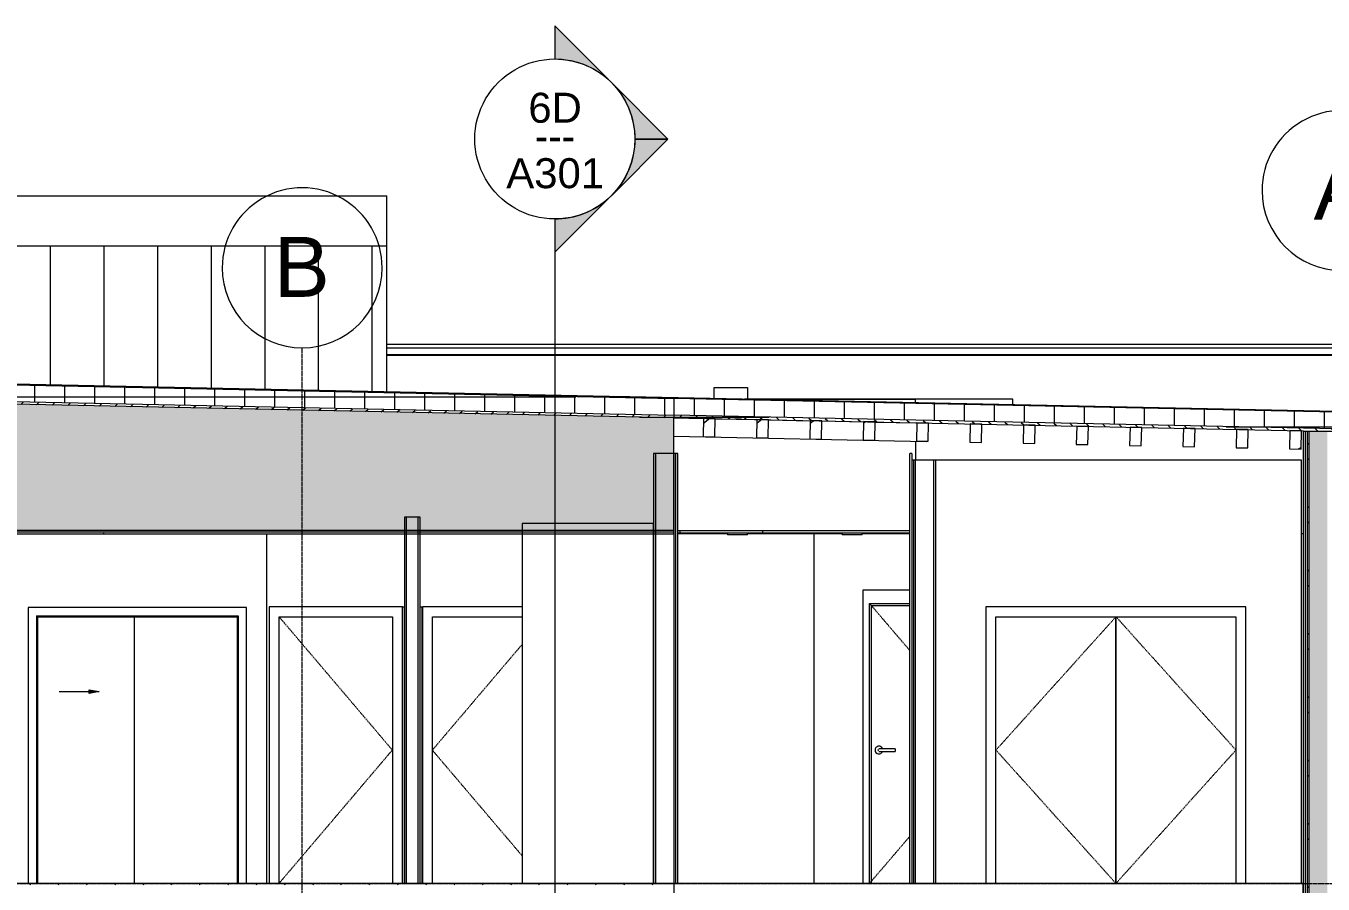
# Model space of a CAD drawing. Header units: inches. Extents: x 9661 to 16490, y -393 to 647.
# Drawn here: x 11452.3 to 11841.5, y 267.8 to 525.2 of the extents above; entities that cross this region are included whole.
import ezdxf

# ---------------------------------------------------------------- set-up
doc = ezdxf.new("R2010")
doc.units = ezdxf.units.IN
doc.header["$MEASUREMENT"] = 0
doc.linetypes.add('Dash 1_16_', pattern=[0.12499999999999999, 0.06249999999999999, -0.06249999999999999])
doc.linetypes.add('Grid Line 1_2_', pattern=[0.8749999999999999, 0.4999999999999999, -0.125, 0.125, -0.125])
for name, color, linetype, lineweight in [('0-1', 7, 'Continuous', 5), ('0-2', 9, 'Continuous', 9), ('0-3', 55, 'Continuous', 9), ('A-CLNG-1', 55, 'Continuous', 9), ('A-DETL-GENF-1', 9, 'Continuous', 9), ('A-DOOR-1', 253, 'Continuous', 9), ('A-DOOR-2', 253, 'Dash 1_16_', 9), ('A-DOOR-3', 7, 'Dash 1_16_', 9), ('A-DOOR-4', 7, 'Continuous', 9), ('A-DOOR-FRAM-1', 253, 'Continuous', 9), ('A-DOOR-FRAM-2', 7, 'Continuous', 9), ('A-FLOR-2', 8, 'Continuous', 5), ('A-FLOR-4', 55, 'Continuous', 9), ('A-FLOR-9', 192, 'Continuous', 9), ('A-FLOR-LEVL-1', 51, 'Grid Line 1_2_', 9), ('A-FLOR-MCUT-2', 51, 'Continuous', 9), ('A-FLOR-PATT-1', 45, 'Continuous', 9), ('A-ROOF-1', 252, 'Continuous', 13), ('A-ROOF-2', 251, 'Continuous', 5), ('A-ROOF-3', 132, 'Continuous', 9), ('A-ROOF-4', 55, 'Continuous', 9), ('A-ROOF-PATT-1', 45, 'Continuous', 9), ('A-WALL-1', 9, 'Continuous', 9), ('A-WALL-2', 253, 'Continuous', 9), ('A-WALL-3', 53, 'Continuous', 13), ('A-WALL-4', 250, 'Continuous', 13), ('A-WALL-5', 55, 'Continuous', 9), ('A-WALL-6', 7, 'Continuous', 9), ('A-WALL-PATT-1', 55, 'Continuous', 9), ('A-WALL-PATT-2', 45, 'Continuous', 9), ('E-LITE-EQPM-1', 55, 'Continuous', 9), ('G-ANNO-SYMB', 111, 'Continuous', 9), ('I-WALL-2', 55, 'Continuous', 9), ('I-WALL-3', 7, 'Continuous', 9), ('S-BEAM-1', 45, 'Continuous', 9), ('S-BEAM-2', 7, 'Continuous', 9), ('S-BEAM-3', 55, 'Continuous', 9), ('S-FNDN-1', 55, 'Continuous', 9), ('S-GRID-1', 1, 'Grid Line 1_2_', 9), ('S-GRID-IDEN', 1, 'Continuous', 9)]:
    doc.layers.add(name, color=color, linetype=linetype, lineweight=lineweight)
doc.styles.add('Arial', font='arial.ttf', dxfattribs={"height": 8.999999999999991})
doc.styles.add('Arial_1', font='arial.ttf', dxfattribs={"height": 17.99999999999998})
doc.styles.add('Century Gothic', font='ufonts.com_century-gothic.ttf', dxfattribs={"height": 8.999999999999991})
pattern_1 = [(161.57, (10996.427, 72.48), (-3.839953775732406, -1.544153678278981e-05), [0, -27.322, 3.034, 0]), (18.43, (10995.467, 72.48), (-3.839953775732406, 1.544153678301186e-05), [0, -27.322, 3.034, 0]), (108.43, (10996.427, 72.48), (1.919622001632167, -9.600524588315459), [9.105999999999998, -21.25]), (71.57, (10995.467, 72.48), (1.919622001632168, 9.600524588315459), [9.106, -21.25])]
pattern_2 = [(0, (10995.947, 72), (30.72, 7.68), [1.267, -21.773, 1.267, -21.773, -122.88]), (0, (10995.947, 72), (30.72, 7.68), [-46.08, 1.267, -44.813, 1.267, -21.773, -53.76]), (0, (10995.947, 72), (30.72, 7.68), [-115.2, 1.267, -14.093, 1.267, -37.133]), (120, (11007.467, 75.84), (-22.01107510106448, 22.76430040425796), [1.267, -21.773, 1.267, -21.773, -122.88]), (120, (11007.467, 75.84), (-22.01107510106448, 22.76430040425796), [-46.07999999999999, 1.267, -44.813, 1.267, -21.773, -53.75999999999999]), (120, (11007.467, 75.84), (-22.01107510106448, 22.76430040425796), [-115.2, 1.267, -14.093, 1.267, -37.133]), (240, (11011.307, 91.2), (-8.708924898935503, -30.44430040425795), [1.267, -21.773, 1.267, -21.773, -122.88]), (240, (11011.307, 91.2), (-8.708924898935503, -30.44430040425795), [-46.08, 1.267, -44.813, 1.267, -21.773, -53.76]), (240, (11011.307, 91.2), (-8.708924898935503, -30.44430040425795), [-115.2, 1.267, -14.093, 1.267, -37.133])]
pattern_3 = [(216.87, (11002.345, 87.994), (47.98094285780206, 31.98708571402424), [7.997000000000001, -71.971]), (206.565, (11011.941, 83.196), (-15.99371410196689, -15.9941327437453), [17.881, -17.881]), (198.435, (11011.941, 75.199), (-31.9867404745119, -15.99388029266887), [10.115, -40.46099999999999])]
pattern_4 = [(0, (10995.947, 72), (0, 9), []), (90, (10995.947, 72), (-9, 5.51091059616309e-16), [])]
pattern_5 = [(0, (10995.947, 72), (0, 4.798), []), (315, (10995.947, 72), (4.798426617131912, 0), [6.786, -6.786]), (45, (10995.947, 72), (4.798426617131912, 0), [6.786, -6.786])]

# ---------------------------------------------------------------- blocks, each defined once
blk = doc.blocks.new('SLIDING - FLUSH - SLIDING - FLUSH - 5-0 x 6-8-3934327-BUILDING SECTION - EAST_WEST - LOOKING NORTH')
at = {"layer": 'A-DETL-GENF-1'}
blk.add_hatch(color=256, dxfattribs=at).paths.add_polyline_path([(11471.23063838061, 192.9999155286379), (11474.24398590795, 193.5312499999594), (11471.23063838061, 194.0625844712809)], flags=0)
for p, q in [((11462.24398590795, 193.5312499999594), (11474.24398590795, 193.5312499999594)), ((11471.23063838061, 194.0625844712809), (11474.24398590795, 193.5312499999594)), ((11471.23063838061, 192.9999155286378), (11471.23063838061, 194.0625844712809)), ((11474.24398590795, 193.5312499999594), (11471.23063838061, 192.9999155286378))]:
    blk.add_line(p, q, dxfattribs=at)
at = {"layer": 'A-DOOR-1'}
for p, q in [((11452.99398590796, 218.7499999999594), (11452.99398590796, 135.9999999999594)), ((11518.49398590795, 218.7499999999592), (11452.99398590796, 218.7499999999594)), ((11518.49398590795, 135.9999999999592), (11518.49398590795, 218.7499999999592)), ((11455.49398590795, 216.2499999999594), (11455.49398590795, 135.9999999999594)), ((11455.49398590795, 216.2499999999594), (11515.99398590796, 216.2499999999592)), ((11515.74398590795, 215.9999999999592), (11484.74398590795, 215.9999999999593)), ((11484.74398590795, 215.9999999999593), (11484.74398590795, 135.9999999999589)), ((11515.74398590795, 135.9999999999588), (11515.74398590795, 215.9999999999592)), ((11515.99398590796, 216.2499999999592), (11515.99398590796, 135.9999999999592))]:
    blk.add_line(p, q, dxfattribs=at)
at = {"layer": 'A-DOOR-FRAM-1'}
for p, q in [((11455.74398590795, 215.9999999999593), (11455.74398590795, 135.9999999999594)), ((11455.74398590795, 215.9999999999593), (11515.74398590795, 215.9999999999591)), ((11515.74398590795, 215.9999999999591), (11515.74398590795, 135.9999999999592))]:
    blk.add_line(p, q, dxfattribs=at)
blk = doc.blocks.new('SWING - SINGLE - FLUSH - SWING - FLUSH - 2-10 x 6-8 - PRIVACY-3983845-BUILDING SECTION - EAST_WEST - LOOKING NORTH')
at = {"layer": 'A-DOOR-2'}
for p in [(11528.24398590792, 215.999999999959), (11528.24398590792, 135.9999999999591)]:
    blk.add_line(p, (11562.24398590792, 175.9999999999589), dxfattribs=at)
at = {"layer": 'A-DOOR-FRAM-1'}
for p, q in [((11525.24398590792, 218.9999999999591), (11525.24398590792, 135.9999999999591)), ((11565.24398590792, 218.999999999959), (11525.24398590792, 218.9999999999591)), ((11565.24398590792, 135.999999999959), (11565.24398590792, 218.999999999959)), ((11528.24398590792, 135.9999999999591), (11528.24398590792, 215.9999999999592)), ((11528.24398590792, 215.9999999999592), (11562.24398590792, 215.999999999959)), ((11562.24398590792, 215.999999999959), (11562.24398590792, 135.999999999959))]:
    blk.add_line(p, q, dxfattribs=at)
blk = doc.blocks.new('SWING - SINGLE - FLUSH - SWING - FLUSH - 2-10 x 6-8 - PRIVACY-V5-BUILDING SECTION - EAST_WEST - LOOKING NORTH')
at = {"layer": 'A-DOOR-FRAM-1'}
for p, q in [((11565.36898590796, 135.9999999999589), (11565.36898590796, 218.999999999959)), ((11565.36898590796, 218.999999999959), (11565.86898590796, 218.999999999959)), ((11570.61898590796, 218.999999999959), (11571.11898590796, 218.999999999959)), ((11571.11898590796, 218.999999999959), (11571.11898590796, 135.9999999999589))]:
    blk.add_line(p, q, dxfattribs=at)
blk = doc.blocks.new('SWING - SINGLE - FLUSH - SWING - FLUSH - 2-10 x 6-8 - PRIVACY-3983844-BUILDING SECTION - EAST_WEST - LOOKING NORTH')
at = {"layer": 'A-DOOR-2'}
for p in [(11601.24398590777, 207.7647058821041), (11601.24398590777, 144.235294117813)]:
    blk.add_line(p, (11574.24398590794, 175.9999999999589), dxfattribs=at)
at = {"layer": 'A-DOOR-FRAM-1'}
for p, q in [((11601.24398590777, 218.9999999999588), (11571.24398590794, 218.999999999959)), ((11571.24398590794, 218.999999999959), (11571.24398590794, 135.9999999999589)), ((11574.24398590794, 135.9999999999589), (11574.24398590794, 215.999999999959)), ((11574.24398590794, 215.999999999959), (11601.24398590777, 215.9999999999589))]:
    blk.add_line(p, q, dxfattribs=at)
blk = doc.blocks.new('CTR - 1st Phase - Unit Layouts_rvt-1-BUILDING SECTION - EAST_WEST - LOOKING NORTH')
at = {"layer": 'A-WALL-1'}
blk.add_line((11524.61898590793, 267.9999999999591), (11524.61898590793, 372.8749815333005), dxfattribs=at)
at = {"layer": 'A-WALL-2'}
for p, q in [((11565.86898590796, 377.8749999999462), (11565.86898590796, 267.9999999999589)), ((11570.61898590796, 377.8749999999462), (11565.86898590796, 377.8749999999462)), ((11570.61898590796, 267.9999999999589), (11570.61898590796, 377.8749999999462)), ((11640.61898590002, 375.9999999999586), (11601.24398590777, 375.9999999999587)), ((11601.24398590777, 375.9999999999587), (11601.24398590777, 267.9999999999588)), ((11640.61898590002, 267.9999999999586), (11640.61898590002, 375.9999999999586)), ((11565.86898590796, 267.9999999999589), (11570.61898590796, 267.9999999999589)), ((11601.24398590777, 267.9999999999588), (11640.61898590002, 267.9999999999586))]:
    blk.add_line(p, q, dxfattribs=at)
at = {"layer": 'A-WALL-3'}
for p, q in [((11566.49398590796, 267.9999999999589), (11566.49398590796, 377.8749999999462)), ((11569.99398590796, 267.9999999999589), (11569.99398590796, 377.8749999999462))]:
    blk.add_line(p, q, dxfattribs=at)
at = {"layer": '0-2'}
for name in ['SLIDING - FLUSH - SLIDING - FLUSH - 5-0 x 6-8-3934327-BUILDING SECTION - EAST_WEST - LOOKING NORTH', 'SWING - SINGLE - FLUSH - SWING - FLUSH - 2-10 x 6-8 - PRIVACY-3983845-BUILDING SECTION - EAST_WEST - LOOKING NORTH', 'SWING - SINGLE - FLUSH - SWING - FLUSH - 2-10 x 6-8 - PRIVACY-V5-BUILDING SECTION - EAST_WEST - LOOKING NORTH', 'SWING - SINGLE - FLUSH - SWING - FLUSH - 2-10 x 6-8 - PRIVACY-3983844-BUILDING SECTION - EAST_WEST - LOOKING NORTH']:
    blk.add_blockref(name, (0, 132), dxfattribs=at)
blk = doc.blocks.new('HOLLOW METAL - DOUBLE - HM - METAL LEAF - 20 MIN_ - 6-0 x 6-8-2194248-BUILDING SECTION - EAST_WEST - LOOKING NORTH')
at = {"layer": 'A-DOOR-3'}
for p, q in [((11779.36439611049, 215.9999999999581), (11743.36439611049, 175.9999999999583)), ((11815.36439611049, 175.999999999958), (11779.36439611049, 215.9999999999581)), ((11779.36439611049, 135.9999999999582), (11743.36439611049, 175.9999999999583)), ((11779.36439611049, 135.9999999999582), (11815.36439611049, 175.999999999958))]:
    blk.add_line(p, q, dxfattribs=at)
at = {"layer": 'A-DOOR-4'}
for p, q in [((11818.36439611049, 218.999999999958), (11740.36439611049, 218.9999999999583)), ((11740.36439611049, 218.9999999999583), (11740.36439611049, 135.9999999999583)), ((11818.36439611049, 135.999999999958), (11818.36439611049, 218.999999999958)), ((11743.36439611049, 215.9999999999583), (11815.36439611049, 215.999999999958)), ((11743.36439611049, 135.9999999999583), (11743.36439611049, 215.9999999999583)), ((11779.36439611049, 215.9999999999581), (11779.36439611049, 135.9999999999582)), ((11779.36439611049, 135.9999999999582), (11779.36439611049, 215.9999999999581)), ((11815.36439611049, 215.999999999958), (11815.36439611049, 135.999999999958))]:
    blk.add_line(p, q, dxfattribs=at)
blk = doc.blocks.new('HOLLOW METAL - UNIT DOOR-2191978-BUILDING SECTION - EAST_WEST - LOOKING NORTH')
at = {"layer": 'A-DOOR-3'}
for p, q in [((11705.40189611278, 351.9999999999275), (11717.48939611058, 337.8979166691566)), ((11717.48939611058, 282.1020833306972), (11705.40189611278, 267.9999999999274))]:
    blk.add_line(p, q, dxfattribs=at)
at = {"layer": 'A-DOOR-4'}
for p, q in [((11713.07943056159, 308.3937007873294), (11708.94557229388, 308.3937007873296)), ((11708.94557229388, 307.6062992125264), (11713.07943056159, 307.6062992125263)), ((11713.0794305616, 308.393700787329), (11713.0794305616, 307.9999999999274)), ((11713.0794305616, 307.9999999999274), (11713.0794305616, 307.6062992125258))]:
    blk.add_line(p, q, dxfattribs=at)
at = {"layer": 'A-DOOR-4', "flags": 128}
for points in [[(11708.35502111278, 307.6062992125264), (11708.35549349073, 307.6062992125264), (11708.3569098689, 307.6062992125264), (11708.35926798137, 307.6062992125264), (11708.36256405566, 307.6062992125264), (11708.36679281878, 307.6062992125264), (11708.37194750558, 307.6062992125264), (11708.37801986968, 307.6062992125264), (11708.38500019659, 307.6062992125264), (11708.39287731927, 307.6062992125264), (11708.401638636, 307.6062992125264), (11708.41127013056, 307.6062992125264), (11708.4217563946, 307.6062992125264), (11708.43308065234, 307.6062992125264), (11708.44522478737, 307.6062992125264), (11708.45816937169, 307.6062992125264), (11708.4718936967, 307.6062992125264), (11708.48637580643, 307.6062992125264), (11708.50159253258, 307.6062992125264), (11708.51751953163, 307.6062992125264), (11708.53413132379, 307.6062992125264), (11708.55140133374, 307.6062992125264), (11708.56930193313, 307.6062992125264), (11708.58780448484, 307.6062992125264), (11708.60687938872, 307.6062992125264), (11708.626496129, 307.6062992125264), (11708.64662332307, 307.6062992125264), (11708.66722877173, 307.6062992125264), (11708.68827951064, 307.6062992125264), (11708.70974186313, 307.6062992125264), (11708.73158149399, 307.6062992125264), (11708.75376346449, 307.6062992125264), (11708.77625228819, 307.6062992125264), (11708.79901198778, 307.6062992125264), (11708.8220061526, 307.6062992125264), (11708.84519799689, 307.6062992125264), (11708.86855041864, 307.6062992125264), (11708.89202605896, 307.6062992125264), (11708.91558736183, 307.6062992125264), (11708.9391966342, 307.6062992125264), (11708.94557229388, 307.6062992125264)], [(11708.94557229388, 308.3937007873296), (11708.92195654534, 308.3937007873296), (11708.89837857697, 308.3937007873296), (11708.87487610847, 308.3937007873296), (11708.85148673879, 308.3937007873296), (11708.82824788593, 308.3937007873296), (11708.80519672709, 308.3937007873296), (11708.78237013921, 308.3937007873296), (11708.75980463997, 308.3937007873296), (11708.73753632935, 308.3937007873296), (11708.71560083189, 308.3937007873296), (11708.69403323971, 308.3937007873296), (11708.67286805635, 308.3937007873296), (11708.65213914161, 308.3937007873296), (11708.63187965731, 308.3937007873296), (11708.61212201431, 308.3937007873296), (11708.59289782063, 308.3937007873296), (11708.57423783088, 308.3937007873296), (11708.55617189705, 308.3937007873296), (11708.53872892078, 308.3937007873296), (11708.52193680713, 308.3937007873296), (11708.50582241988, 308.3937007873296), (11708.49041153862, 308.3937007873296), (11708.47572881748, 308.3937007873296), (11708.46179774567, 308.3937007873296), (11708.44864060994, 308.3937007873296), (11708.43627845889, 308.3937007873296), (11708.42473106934, 308.3937007873296), (11708.41401691464, 308.3937007873296), (11708.40415313516, 308.3937007873296), (11708.39515551083, 308.3937007873296), (11708.38703843593, 308.3937007873296), (11708.37981489607, 308.3937007873296), (11708.37349644735, 308.3937007873296), (11708.36809319795, 308.3937007873296), (11708.36361379192, 308.3937007873296), (11708.36006539534, 308.3937007873296), (11708.3574536849, 308.3937007873296), (11708.35578283877, 308.3937007873296), (11708.35505552996, 308.3937007873296)]]:
    blk.add_lwpolyline(points, dxfattribs=at)
at = {"layer": 'A-DOOR-4'}
for centre, radius, start, end in [((11708.25659591593, 307.9999999999275), 1.181102362205216, 19.63433907515154, 179.9999999999972), ((11708.25659591593, 307.9999999999275), 1.18110236220468, 179.9999999999986, 340.4367454353562), ((11708.35502111278, 307.9999999999275), 0.3937007874028495, 149.9999999998541, 180), ((11708.35502111278, 307.9999999999275), 0.3937007874006586, 180, 210.0000000000027), ((11708.35502111278, 307.9999999999275), 0.3937007874014561, 90, 104.9999999999869), ((11708.35502111278, 307.9999999999275), 0.3937007874028495, 255.0000000000633, 269.9999999999996)]:
    blk.add_arc(centre, radius, start, end, dxfattribs=at)
at = {"layer": 'A-DOOR-FRAM-2'}
for p, q in [((11717.48939611058, 355.9999999999272), (11703.40189611278, 355.9999999999275)), ((11703.40189611278, 355.9999999999275), (11703.40189611278, 267.9999999999277)), ((11705.40189611278, 351.9999999999276), (11717.48939611058, 351.9999999999274)), ((11705.40189611278, 267.9999999999276), (11705.40189611278, 351.9999999999276)), ((11706.02689611278, 351.3749999999276), (11717.48939611058, 351.3749999999274)), ((11706.02689611278, 267.9999999999276), (11706.02689611278, 351.3749999999276))]:
    blk.add_line(p, q, dxfattribs=at)
blk = doc.blocks.new('265000 - Lighting - Puck Light - 6_-2275484-BUILDING SECTION - EAST_WEST - LOOKING NORTH')
at = {"layer": 'E-LITE-EQPM-1'}
for p, q in [((10429.97689611063, 241.0749999965816), (10429.97689611063, 240.5749999965817)), ((10432.97689611063, 240.5749999965815), (10429.97689611063, 240.5749999965815)), ((10435.97689611063, 240.5749999965814), (10432.97689611063, 240.5749999965815)), ((10435.97689611063, 240.5749999965816), (10435.97689611063, 241.0749999965815))]:
    blk.add_line(p, q, dxfattribs=at)
blk = doc.blocks.new('265000 - Lighting - Puck Light - 6_-2282971-BUILDING SECTION - EAST_WEST - LOOKING NORTH')
at = {"layer": 'E-LITE-EQPM-1'}
for p, q in [((10395.60189611057, 105.0749999965814), (10395.60189611057, 104.5749999965814)), ((10398.60189611057, 104.5749999965815), (10395.60189611057, 104.5749999965815)), ((10401.60189611057, 104.5749999965815), (10398.60189611057, 104.5749999965815)), ((10401.60189611057, 104.5749999965815), (10401.60189611057, 105.0749999965816))]:
    blk.add_line(p, q, dxfattribs=at)
blk = doc.blocks.new('CTR - 1st Phase - Common Walls_rvt-1-BUILDING SECTION - EAST_WEST - LOOKING NORTH')
at = {"layer": 'A-CLNG-1'}
for p, q in [((11647.8643961105, 373.8249999965769), (11648.48939611062, 373.8249999965769)), ((11648.48939611062, 373.8249999965769), (11673.38939611069, 373.8249999965769)), ((11648.48939611062, 373.8249999965769), (11648.48939611062, 373.0749999965769)), ((11673.3893961107, 373.8249999965769), (11717.48939611071, 373.8249999965768)), ((11673.3893961107, 373.0749999965769), (11673.3893961107, 373.8249999965769)), ((11717.48939611071, 373.0749999965768), (11717.48939611071, 373.8249999965768)), ((11648.48939611062, 373.0749999965769), (11647.8643961105, 373.0749999965769)), ((11673.38939611069, 373.0749999965769), (11648.48939611062, 373.0749999965769)), ((11717.48939611071, 373.0749999965768), (11673.3893961107, 373.0749999965769))]:
    blk.add_line(p, q, dxfattribs=at)
at = {"layer": 'A-WALL-4'}
for p, q in [((11641.2393961105, 396.9999999999585), (11641.2393961105, 267.9999999999586)), ((11646.7393961105, 396.9999999999585), (11646.7393961105, 267.9999999999585)), ((11647.2393961105, 396.9999999999585), (11647.2393961105, 267.9999999999585)), ((11718.7393961105, 267.9999999999583), (11718.7393961105, 394.9999999998566)), ((11719.23939611049, 267.9999999999583), (11719.23939611049, 394.9999999998566)), ((11724.7393961105, 267.9999999999583), (11724.7393961105, 394.9999999998565))]:
    blk.add_line(p, q, dxfattribs=at)
at = {"layer": 'I-WALL-2'}
for p, q in [((11717.48939611058, 267.9999999999583), (11717.48939611058, 396.999999999958)), ((11718.11439611058, 396.999999999958), (11717.48939611058, 396.999999999958)), ((11718.11439611058, 396.999999999958), (11718.11439611058, 394.9999999998566)), ((11835.06517736049, 394.9999999998561), (11725.36439611049, 394.9999999998565)), ((11835.06517736049, 267.9999999999579), (11835.06517736049, 394.9999999998561)), ((11688.73939611487, 372.8749815332998), (11688.73939611487, 267.9999999997614))]:
    blk.add_line(p, q, dxfattribs=at)
at = {"layer": 'I-WALL-3'}
for p, q in [((11640.6143961105, 396.9999999999584), (11640.6143961105, 267.9999999999586)), ((11647.8643961105, 396.9999999999584), (11640.6143961105, 396.9999999999584)), ((11647.8643961105, 267.9999999999585), (11647.8643961105, 396.9999999999584)), ((11725.36439611049, 394.9999999998565), (11718.11439611049, 394.9999999998566)), ((11718.11439611049, 394.9999999998566), (11718.11439611049, 267.9999999999583)), ((11725.36439611049, 267.9999999999583), (11725.36439611049, 394.9999999998565)), ((11640.6143961105, 267.9999999999586), (11647.8643961105, 267.9999999999585)), ((11718.11439611049, 267.9999999999583), (11725.36439611049, 267.9999999999583))]:
    blk.add_line(p, q, dxfattribs=at)
at = {"layer": '0-3'}
for name, p in [('265000 - Lighting - Puck Light - 6_-2282971-BUILDING SECTION - EAST_WEST - LOOKING NORTH', (1267.199999999975, 267.9999999999955)), ('265000 - Lighting - Puck Light - 6_-2275484-BUILDING SECTION - EAST_WEST - LOOKING NORTH', (1267.200000000024, 131.9999999999955)), ('HOLLOW METAL - UNIT DOOR-2191978-BUILDING SECTION - EAST_WEST - LOOKING NORTH', (0, 0)), ('HOLLOW METAL - DOUBLE - HM - METAL LEAF - 20 MIN_ - 6-0 x 6-8-2194248-BUILDING SECTION - EAST_WEST - LOOKING NORTH', (0, 131.9999999999999))]:
    blk.add_blockref(name, p, dxfattribs=at)
blk = doc.blocks.new('CTR - 1st Phase -Stairs _ Elevators_rvt-1-BUILDING SECTION - EAST_WEST - LOOKING NORTH')
at = {"layer": 'A-WALL-PATT-2'}
h = blk.add_hatch(dxfattribs=at)
h.set_pattern_fill('FP_5', color=256, style=0, pattern_type=2)
h.set_pattern_definition(pattern_2)
h.paths.add_polyline_path([(11836.18939611053, -4.034528940661104e-11), (11836.18939611053, 403.5522714300077), (11835.56439611052, 403.5522714300077), (11835.56439611053, -4.034306896056179e-11)], flags=0)
h = blk.add_hatch(dxfattribs=at)
h.set_pattern_fill('FP_5', color=256, style=0, pattern_type=2)
h.set_pattern_definition(pattern_2)
h.paths.add_polyline_path([(11836.81439611053, -4.034750985266031e-11), (11836.81439611053, 403.5522714300077), (11836.18939611053, 403.5398118758694), (11836.18939611053, -4.034528940661104e-11)], flags=0)
h = blk.add_hatch(dxfattribs=at)
h.set_pattern_fill('FP_20', color=256, style=0, pattern_type=2)
h.set_pattern_definition([(45, (10995.947, 72), (-9.503515139147199, 9.503515139147199), []), (45, (10995.947, 86.4), (-9.503515139147199, 9.503515139147199), [])])
h.paths.add_polyline_path([(11837.31439611053, 0.3749999999576043), (11837.31439611053, 403.5522714300077), (11836.81439611053, 403.5273523217311), (11836.81439611053, 0.3749999999576061)], flags=0)
h = blk.add_hatch(dxfattribs=at)
h.set_pattern_fill('FP_1', color=256, style=0, pattern_type=2)
h.set_pattern_definition(pattern_1)
h.paths.add_polyline_path([(11842.81439611053, -3.000000000041733), (11842.81439611053, 403.5522714300077), (11837.31439611053, 403.5173846784206), (11837.31439611053, -3.000000000041542), (11840.18939611051, -3.000000000041382)], flags=0)
at = {"layer": 'A-WALL-6'}
for p, q in [((11836.18939611053, -3.000000000041624), (11836.18939611053, 403.552271430006)), ((11836.81439611053, -3.000000000041626), (11836.81439611053, 403.552271430006)), ((11837.31439611053, -3.000000000041628), (11837.31439611053, 403.552271430006))]:
    blk.add_line(p, q, dxfattribs=at)
at = {"layer": 'I-WALL-2'}
blk.add_line((11835.56439611052, 403.7732866150151), (11835.56439611052, 403.5522714300074), dxfattribs=at)
at = {"layer": 'I-WALL-3'}
for p, q in [((11844.06439611053, 403.5522714300059), (11835.56439611053, 403.552271430006)), ((11835.56439611053, 403.552271430006), (11835.56439611053, -3.000000000041621))]:
    blk.add_line(p, q, dxfattribs=at)
blk = doc.blocks.new('LVL-Laminated Veneer Lumber - _2_SISTERED 4X6 PINE-2262744-BUILDING SECTION - EAST_WEST - LOOKING NORTH')
at = {"layer": 'S-BEAM-3'}
for p, q in [((11646.7393961105, 407.6645406707349), (11655.61053809909, 407.4796604312834)), ((11659.10977826551, 407.4067340413442), (11671.60706457416, 407.1462826487038)), ((11675.10630474058, 407.0733562587646), (11687.60359104924, 406.8129048661244)), ((11691.10283121566, 406.7399784761851), (11703.60011752431, 406.4795270835448)), ((11707.09935769073, 406.4066006936055), (11719.59664399938, 406.1461493009652)), ((11646.7393961105, 402.1633463871215), (11722.428971804, 400.5859275050657))]:
    blk.add_line(p, q, dxfattribs=at)
blk = doc.blocks.new('LVL-Laminated Veneer Lumber - 4X6 S_ PINE - NO_ 1-2292660-BUILDING SECTION - EAST_WEST - LOOKING NORTH')
at = {"layer": 'S-BEAM-1'}
h = blk.add_hatch(dxfattribs=at)
h.set_pattern_fill('FP_15', color=256, style=0, pattern_type=2)
h.set_pattern_definition(pattern_3)
h.paths.add_polyline_path([(11658.99610913359, 401.9506157088219), (11659.11066760884, 407.4494225208236), (11655.61053809909, 407.4796604312837), (11655.49686843504, 402.0235165567084)], flags=0)
at = {"layer": 'S-BEAM-2'}
for p, q in [((11655.61142691029, 407.5223233687129), (11655.49686843504, 402.0235165567082)), ((11659.11066760883, 407.4494225208264), (11655.61142691029, 407.5223233687129)), ((11658.99610913358, 401.9506157088218), (11659.11066760883, 407.4494225208264)), ((11655.49686843504, 402.0235165567082), (11658.99610913358, 401.9506157088218))]:
    blk.add_line(p, q, dxfattribs=at)
blk = doc.blocks.new('LVL-Laminated Veneer Lumber - 4X6 S_ PINE - NO_ 1-V52-BUILDING SECTION - EAST_WEST - LOOKING NORTH')
at = {"layer": 'S-BEAM-1'}
h = blk.add_hatch(dxfattribs=at)
h.set_pattern_fill('FP_15', color=256, style=0, pattern_type=2)
h.set_pattern_definition(pattern_3)
h.paths.add_polyline_path([(11674.99263804123, 401.6173546899128), (11675.10719651648, 407.1161615019143), (11671.60706457416, 407.1462826487044), (11671.49339734269, 401.6902555377933)], flags=0)
at = {"layer": 'S-BEAM-2'}
for p, q in [((11671.60795581794, 407.1890623498036), (11671.49339734269, 401.690255537799)), ((11675.10719651648, 407.1161615019171), (11671.60795581794, 407.1890623498036)), ((11674.99263804123, 401.6173546899125), (11675.10719651648, 407.1161615019171)), ((11671.49339734269, 401.690255537799), (11674.99263804123, 401.6173546899125))]:
    blk.add_line(p, q, dxfattribs=at)
blk = doc.blocks.new('LVL-Laminated Veneer Lumber - 4X6 S_ PINE - NO_ 1-V53-BUILDING SECTION - EAST_WEST - LOOKING NORTH')
at = {"layer": 'S-BEAM-1'}
h = blk.add_hatch(dxfattribs=at)
h.set_pattern_fill('FP_15', color=256, style=0, pattern_type=2)
h.set_pattern_definition(pattern_3)
h.paths.add_polyline_path([(11690.98916694889, 401.2840936710035), (11691.10372542413, 406.7829004830051), (11687.60359104924, 406.8129048661248), (11687.48992625034, 401.3569945188935), (11688.64010150601, 401.3330325343967)], flags=0)
at = {"layer": 'S-BEAM-2'}
for p, q in [((11687.60448472558, 406.8558013308942), (11687.48992625033, 401.3569945188895)), ((11691.10372542413, 406.7829004830077), (11687.60448472558, 406.8558013308942)), ((11690.98916694888, 401.284093671003), (11691.10372542413, 406.7829004830077)), ((11687.48992625033, 401.3569945188895), (11690.98916694888, 401.284093671003))]:
    blk.add_line(p, q, dxfattribs=at)
blk = doc.blocks.new('LVL-Laminated Veneer Lumber - 4X6 S_ PINE - NO_ 1-V54-BUILDING SECTION - EAST_WEST - LOOKING NORTH')
at = {"layer": 'S-BEAM-1'}
h = blk.add_hatch(dxfattribs=at)
h.set_pattern_fill('FP_15', color=256, style=0, pattern_type=2)
h.set_pattern_definition(pattern_3)
h.paths.add_polyline_path([(11706.98569585654, 400.9508326520939), (11707.10025433178, 406.4496394640954), (11703.60011752431, 406.4795270835451), (11703.48645515799, 401.0237334999782)], flags=0)
at = {"layer": 'S-BEAM-2'}
for p, q in [((11703.60101363324, 406.5225403119848), (11703.48645515798, 401.0237334999802)), ((11707.10025433178, 406.4496394640984), (11703.60101363324, 406.5225403119848)), ((11706.98569585653, 400.9508326520937), (11707.10025433178, 406.4496394640984)), ((11703.48645515798, 401.0237334999802), (11706.98569585653, 400.9508326520937))]:
    blk.add_line(p, q, dxfattribs=at)
blk = doc.blocks.new('LVL-Laminated Veneer Lumber - 4X6 S_ PINE - NO_ 1-V55-BUILDING SECTION - EAST_WEST - LOOKING NORTH')
at = {"layer": 'S-BEAM-1'}
h = blk.add_hatch(dxfattribs=at)
h.set_pattern_fill('FP_15', color=256, style=0, pattern_type=2)
h.set_pattern_definition(pattern_3)
h.paths.add_polyline_path([(11722.98222476418, 400.6175716331846), (11723.09678323943, 406.1163784451862), (11719.59664399938, 406.1461493009654), (11719.48298406564, 400.6904724810783), (11722.54357041676, 400.6267102654226)], flags=0)
at = {"layer": 'S-BEAM-2'}
for p, q in [((11719.59754254088, 406.1892792930756), (11719.48298406563, 400.6904724810709)), ((11723.09678323943, 406.1163784451891), (11719.59754254088, 406.1892792930756)), ((11722.98222476418, 400.6175716331845), (11723.09678323943, 406.1163784451891)), ((11719.48298406563, 400.6904724810709), (11722.98222476418, 400.6175716331845))]:
    blk.add_line(p, q, dxfattribs=at)
blk = doc.blocks.new('LVL-Laminated Veneer Lumber - 4X6 S_ PINE - NO_ 1-V56-BUILDING SECTION - EAST_WEST - LOOKING NORTH')
at = {"layer": 'S-BEAM-2'}
for p, q in [((11735.59407144853, 405.8560182741661), (11735.47951297328, 400.3572114621614)), ((11739.09331214708, 405.7831174262797), (11735.59407144853, 405.8560182741661)), ((11738.97875367183, 400.2843106142749), (11739.09331214708, 405.7831174262797)), ((11735.47951297328, 400.3572114621614), (11738.97875367183, 400.2843106142749))]:
    blk.add_line(p, q, dxfattribs=at)
blk = doc.blocks.new('LVL-Laminated Veneer Lumber - 4X6 S_ PINE - NO_ 1-V57-BUILDING SECTION - EAST_WEST - LOOKING NORTH')
at = {"layer": 'S-BEAM-2'}
for p, q in [((11751.59060035618, 405.5227572552567), (11751.47604188093, 400.0239504432521)), ((11755.08984105473, 405.4498564073703), (11751.59060035618, 405.5227572552567)), ((11754.97528257948, 399.9510495953656), (11755.08984105473, 405.4498564073703)), ((11751.47604188093, 400.0239504432521), (11754.97528257948, 399.9510495953656))]:
    blk.add_line(p, q, dxfattribs=at)
blk = doc.blocks.new('LVL-Laminated Veneer Lumber - 4X6 S_ PINE - NO_ 1-V58-BUILDING SECTION - EAST_WEST - LOOKING NORTH')
at = {"layer": 'S-BEAM-2'}
for p, q in [((11767.58712926383, 405.1894962363473), (11767.47257078858, 399.6906894243427)), ((11771.08636996238, 405.116595388461), (11767.58712926383, 405.1894962363473)), ((11770.97181148713, 399.6177885764563), (11771.08636996238, 405.116595388461)), ((11767.47257078858, 399.6906894243427), (11770.97181148713, 399.6177885764563))]:
    blk.add_line(p, q, dxfattribs=at)
blk = doc.blocks.new('LVL-Laminated Veneer Lumber - 4X6 S_ PINE - NO_ 1-V59-BUILDING SECTION - EAST_WEST - LOOKING NORTH')
at = {"layer": 'S-BEAM-2'}
for p, q in [((11783.58365817148, 404.856235217438), (11783.46909969623, 399.3574284054333)), ((11787.08289887003, 404.7833343695515), (11783.58365817148, 404.856235217438)), ((11786.96834039478, 399.2845275575469), (11787.08289887003, 404.7833343695515)), ((11783.46909969623, 399.3574284054333), (11786.96834039478, 399.2845275575469))]:
    blk.add_line(p, q, dxfattribs=at)
blk = doc.blocks.new('LVL-Laminated Veneer Lumber - 4X6 S_ PINE - NO_ 1-V60-BUILDING SECTION - EAST_WEST - LOOKING NORTH')
at = {"layer": 'S-BEAM-2'}
for p, q in [((11799.58018707913, 404.5229741985287), (11799.46562860388, 399.024167386524)), ((11803.07942777768, 404.4500733506422), (11799.58018707913, 404.5229741985287)), ((11802.96486930243, 398.9512665386376), (11803.07942777768, 404.4500733506422)), ((11799.46562860388, 399.024167386524), (11802.96486930243, 398.9512665386376))]:
    blk.add_line(p, q, dxfattribs=at)
blk = doc.blocks.new('LVL-Laminated Veneer Lumber - 4X6 S_ PINE - NO_ 1-V61-BUILDING SECTION - EAST_WEST - LOOKING NORTH')
at = {"layer": 'S-BEAM-1'}
h = blk.add_hatch(dxfattribs=at)
h.set_pattern_fill('FP_15', color=256, style=0, pattern_type=2)
h.set_pattern_definition(pattern_3)
h.paths.add_polyline_path([(11818.96139821008, 398.6180055197284), (11819.07595668533, 404.1168123317296), (11815.57671598662, 404.1897131796196), (11815.46215751153, 398.6909063676148), (11817.00711065923, 398.6587198437044)], flags=0)
at = {"layer": 'S-BEAM-2'}
for p, q in [((11815.57671598678, 404.1897131796193), (11815.46215751153, 398.6909063676146)), ((11819.07595668533, 404.1168123317328), (11815.57671598678, 404.1897131796193)), ((11818.96139821008, 398.6180055197282), (11819.07595668533, 404.1168123317328)), ((11815.46215751153, 398.6909063676146), (11818.96139821008, 398.6180055197282))]:
    blk.add_line(p, q, dxfattribs=at)
blk = doc.blocks.new('LVL-Laminated Veneer Lumber - 4X6 S_ PINE - NO_ 1-V69-BUILDING SECTION - EAST_WEST - LOOKING NORTH')
at = {"layer": 'S-BEAM-1'}
h = blk.add_hatch(dxfattribs=at)
h.set_pattern_fill('FP_15', color=256, style=0, pattern_type=2)
h.set_pattern_definition(pattern_3)
h.paths.add_polyline_path([(11834.95792711773, 398.2847445008191), (11835.07248559298, 403.7835513128201), (11831.57324489426, 403.8564521607101), (11831.45868641919, 398.3576453487054)], flags=0)
at = {"layer": 'S-BEAM-2'}
for p, q in [((11831.57324489443, 403.85645216071), (11831.45868641918, 398.3576453487053)), ((11835.07248559298, 403.7835513128235), (11831.57324489443, 403.85645216071)), ((11834.95792711773, 398.2847445008188), (11835.07248559298, 403.7835513128235)), ((11831.45868641918, 398.3576453487053), (11834.95792711773, 398.2847445008188))]:
    blk.add_line(p, q, dxfattribs=at)
blk = doc.blocks.new('CTR - 1st Phase - Structure_rvt-1-BUILDING SECTION - EAST_WEST - LOOKING NORTH')
at = {"layer": '0-3'}
for name in ['LVL-Laminated Veneer Lumber - _2_SISTERED 4X6 PINE-2262744-BUILDING SECTION - EAST_WEST - LOOKING NORTH', 'LVL-Laminated Veneer Lumber - 4X6 S_ PINE - NO_ 1-2292660-BUILDING SECTION - EAST_WEST - LOOKING NORTH', 'LVL-Laminated Veneer Lumber - 4X6 S_ PINE - NO_ 1-V52-BUILDING SECTION - EAST_WEST - LOOKING NORTH', 'LVL-Laminated Veneer Lumber - 4X6 S_ PINE - NO_ 1-V53-BUILDING SECTION - EAST_WEST - LOOKING NORTH', 'LVL-Laminated Veneer Lumber - 4X6 S_ PINE - NO_ 1-V54-BUILDING SECTION - EAST_WEST - LOOKING NORTH', 'LVL-Laminated Veneer Lumber - 4X6 S_ PINE - NO_ 1-V55-BUILDING SECTION - EAST_WEST - LOOKING NORTH', 'LVL-Laminated Veneer Lumber - 4X6 S_ PINE - NO_ 1-V56-BUILDING SECTION - EAST_WEST - LOOKING NORTH', 'LVL-Laminated Veneer Lumber - 4X6 S_ PINE - NO_ 1-V57-BUILDING SECTION - EAST_WEST - LOOKING NORTH', 'LVL-Laminated Veneer Lumber - 4X6 S_ PINE - NO_ 1-V58-BUILDING SECTION - EAST_WEST - LOOKING NORTH', 'LVL-Laminated Veneer Lumber - 4X6 S_ PINE - NO_ 1-V59-BUILDING SECTION - EAST_WEST - LOOKING NORTH', 'LVL-Laminated Veneer Lumber - 4X6 S_ PINE - NO_ 1-V60-BUILDING SECTION - EAST_WEST - LOOKING NORTH', 'LVL-Laminated Veneer Lumber - 4X6 S_ PINE - NO_ 1-V61-BUILDING SECTION - EAST_WEST - LOOKING NORTH', 'LVL-Laminated Veneer Lumber - 4X6 S_ PINE - NO_ 1-V69-BUILDING SECTION - EAST_WEST - LOOKING NORTH']:
    blk.add_blockref(name, (0, 0), dxfattribs=at)
blk = doc.blocks.new('Basic Wall _ EXT - FIBER CEMENT - SMALL - ___-2145935-BUILDING SECTION - EAST_WEST - LOOKING NORTH')
at = {"layer": 'A-WALL-5'}
for p, q in [((12125.15336368926, 429.6633598174981), (11560.5643961106, 429.6633598175)), ((12109.71232152576, 428.6026996474), (11560.5643961106, 428.6026996474019)), ((12108.98036504493, 426.5719520894656), (11560.5643961106, 426.5719520894676)), ((11560.5643961106, 426.4150655022004), (12109.3029799352, 426.4150655021984))]:
    blk.add_line(p, q, dxfattribs=at)
blk = doc.blocks.new('Grid - Grid Head - Circle-50561-BUILDING SECTION - EAST_WEST - LOOKING NORTH')
at = {"layer": 'S-GRID-IDEN'}
for radius, start, end in [(23.99999999999986, 359.9999999999993, 179.9999999999995), (23.99999999999983, 179.9999999999996, 359.9999999999989)]:
    blk.add_arc((11847.1893961105, 475.8625226463428), radius, start, end, dxfattribs=at)
blk = doc.blocks.new('Section - Section Head - Filled-22785-BUILDING SECTION - EAST_WEST - LOOKING NORTH')
at = {"layer": 'G-ANNO-SYMB'}
h = blk.add_hatch(color=256, dxfattribs=at)
edge = h.paths.add_edge_path(flags=0)
edge.add_arc((10193.78939611049, 472.9348735141762), 24.03123559096271, 89.99999999999989, 132.0783950246247, ccw=False)
edge.add_line((10193.78939611049, 496.9661091051398), (10193.78939611049, 506.8759990111303))
edge.add_line((10193.78939611049, 506.8759990111303), (10177.68494075386, 490.7715436544935))
h = blk.add_hatch(color=256, dxfattribs=at)
edge = h.paths.add_edge_path(flags=0)
edge.add_line((10176.81883336202, 489.9054362626533), (10159.84827061354, 472.9348735141764))
edge.add_line((10159.84827061354, 472.9348735141764), (10169.78939611049, 472.9348735141763))
edge.add_arc((10193.78939611049, 472.9348735141759), 23.99999999999891, 134.9999999999999, 179.9999999999994, ccw=False)
h = blk.add_hatch(color=256, dxfattribs=at)
edge = h.paths.add_edge_path(flags=0)
edge.add_arc((10193.78939611049, 472.9348735141761), 23.99999999999983, 180, 225.000000000001, ccw=False)
edge.add_line((10169.78939611049, 472.9348735141763), (10159.84827061354, 472.9348735141764))
edge.add_line((10159.84827061354, 472.9348735141764), (10176.81883336202, 455.9643107656991))
h = blk.add_hatch(color=256, dxfattribs=at)
edge = h.paths.add_edge_path(flags=0)
edge.add_line((10177.68494075386, 455.0982033738588), (10193.78939611049, 438.9937480172217))
edge.add_line((10193.78939611049, 438.9937480172217), (10193.78939611049, 448.9036379232122))
edge.add_arc((10193.78939611049, 472.934873514176), 24.03123559096389, 227.9216049753764, 270, ccw=False)
for p, q in [((10177.68494075386, 490.7715436544935), (10193.78939611049, 506.8759990111303)), ((10193.78939611049, 506.8759990111303), (10193.78939611049, 496.9661091051398)), ((10159.84827061354, 472.9348735141764), (10176.81883336202, 489.9054362626533)), ((10169.78939611049, 472.9348735141763), (10159.84827061354, 472.9348735141764)), ((10176.81883336202, 455.9643107656991), (10159.84827061354, 472.9348735141764)), ((10159.84827061354, 472.9348735141764), (10169.78939611049, 472.9348735141763)), ((10193.78939611049, 438.9937480172217), (10177.68494075386, 455.0982033738588)), ((10193.78939611049, 448.9036379232122), (10193.78939611049, 438.9937480172217))]:
    blk.add_line(p, q, dxfattribs=at)
for centre, radius, start, end in [((10193.78939611049, 472.9661091051398), 23.99999999999979, 89.99999999999967, 269.9999999999993), ((10193.78939611049, 472.9348735141762), 24.03123559096271, 89.99999999999953, 132.0783950246243), ((10193.78939611049, 472.9661091051398), 23.99999999999997, 269.9999999999996, 89.99999999999993), ((10193.78939611049, 472.9348735141759), 23.99999999999891, 134.9999999999996, 179.9999999999991), ((10193.78939611049, 472.9348735141761), 23.99999999999983, 179.9999999999996, 225.0000000000006), ((10193.78939611049, 472.934873514176), 24.03123559096389, 227.9216049753761, 269.9999999999996)]:
    blk.add_arc(centre, radius, start, end, dxfattribs=at)

msp = doc.modelspace()

# ---------------------------------------------------------------- hatches: boundary and pattern name
at = {"layer": 'A-FLOR-2'}
msp.add_hatch(color=256, dxfattribs=at).paths.add_polyline_path([(12109.7143961105, 403.8130925381964), (12109.7143961105, 404.063146785783), (11646.73939611051, 413.7084592857846), (11646.73939611051, 413.458405038198), (12107.60775775601, 403.8569808372481)], flags=0)
at = {"layer": 'A-FLOR-PATT-1'}
h = msp.add_hatch(dxfattribs=at)
h.set_pattern_fill('FP_7', color=256, style=0, pattern_type=2)
h.set_pattern_definition(pattern_4)
h.paths.add_polyline_path([(12110.33939611049, 398.7989867531306), (12110.33939611049, 402.5227875107385), (12101.52809112576, 402.5227875107386), (12109.7143961105, 403.8130925381964), (11646.73939611051, 413.458405038198), (11646.73939611051, 408.4573200864655), (12110.26092980582, 398.8006214678114)], flags=0)
h.paths.add_polyline_path([(12110.33939611049, 402.5227875107385), (12110.33939611049, 403.800071704863), (12110.07110377337, 403.7727875107378), (12110.31029002829, 402.6583955684234)], flags=0)
h = msp.add_hatch(dxfattribs=at)
h.set_pattern_fill('FP_4', color=256, style=0, pattern_type=2)
h.set_pattern_definition(pattern_5)
h.paths.add_polyline_path([(12110.33939611049, 398.0488240103707), (12110.33939611049, 398.7989867531306), (12087.18939611049, 399.2812784197975), (12087.18939611049, 398.5311156770375), (12110.24512270384, 398.0507880396761)], flags=0)
h.paths.add_polyline_path([(12081.68939611033, 398.6456990103666), (12081.68939611033, 399.395861753131), (11646.73939611051, 408.4573200864655), (11646.73939611051, 407.7071573437055), (12081.06439611049, 398.6587198437045)], flags=0)
h = msp.add_hatch(dxfattribs=at)
h.set_pattern_fill('FP_2', color=256, style=0, pattern_type=2)
h.set_pattern_definition([(135, (10995.947, 72), (-4.242640687119286, -4.242640687119285), [])])
h.paths.add_polyline_path([(11611.24398590795, 267.6249999999472), (11646.7393961105, 267.6249999999472), (11646.7393961105, 267.9999999999584), (11256.26439611048, 267.9999999999588), (11256.26439611048, 267.6249999999472), (11609.77560150601, 267.6249999999472)], flags=0)
h.paths.add_polyline_path([(10582.784806313, 267.6249999999488), (10842.51439611048, 267.6249999999488), (10842.51439611048, 267.9999999999615), (10452.03939611047, 267.9999999999623), (10452.03939611047, 267.6249999999488), (10582.034806313, 267.6249999999488)], flags=0)
at = {"layer": 'A-ROOF-1'}
msp.add_hatch(color=256, dxfattribs=at).paths.add_polyline_path([(11646.73939611051, 413.402052621975), (11646.73939611051, 413.6521055369963), (11256.26439611048, 421.68645454647), (11256.26439611048, 421.4364016314489), (11644.00062913651, 413.458405038198)], flags=0)
at = {"layer": 'A-ROOF-2'}
h = msp.add_hatch(color=256, dxfattribs=at)
h.paths.add_polyline_path([(11515.74398590796, 373.4999815333015), (11566.49398590796, 373.4999815333015), (11566.49398590796, 373.9999815333002), (11255.63939611048, 373.9999815333015), (11255.64398590798, 373.4999815333015), (11491.47885150601, 373.4999815333015)], flags=0)
h.paths.add_polyline_path([(11641.23939611049, 373.4999815333015), (11641.23939611049, 373.9999815333002), (11640.61898590002, 373.9921443987711), (11640.61898590002, 373.4999815333015)], flags=0)
h.paths.add_polyline_path([(11601.24398590777, 373.4999815333014), (11601.24398590777, 373.9999815333001), (11569.99398590796, 373.9999815333002), (11569.99398590796, 373.4999815333015), (11576.12894640363, 373.4999815333014)], flags=0)
at = {"layer": 'A-ROOF-PATT-1'}
h = msp.add_hatch(dxfattribs=at)
h.set_pattern_fill('FP_7', color=256, style=0, pattern_type=2)
h.set_pattern_definition(pattern_4)
h.paths.add_polyline_path([(11646.73939611051, 408.4009943215529), (11646.73939611051, 413.402052621975), (11255.63939611048, 421.4364016314489), (11255.63939611048, 416.448203227642), (11629.49172650601, 408.755879518307)], flags=0)
h = msp.add_hatch(dxfattribs=at)
h.set_pattern_fill('FP_4', color=256, style=0, pattern_type=2)
h.set_pattern_definition(pattern_5)
h.paths.add_polyline_path([(11646.73939611051, 407.6508355764896), (11646.7393961105, 408.4009943215529), (11255.63939611048, 416.448203227642), (11255.63939611048, 415.6980444825788), (11629.49172650601, 408.0057207732438)], flags=0)
h = msp.add_hatch(dxfattribs=at)
h.set_pattern_fill('FP_1', color=256, style=0, pattern_type=2)
h.set_pattern_definition(pattern_1)
h.paths.add_polyline_path([(11412.61435150601, 373.9999815333001), (11646.73939611051, 373.9999815333001), (11646.73939611051, 407.6508355764896), (11250.13939611048, 415.811211572795), (11250.13939611048, 373.9999815333016), (11333.74985150601, 373.9999815333015)], flags=0)
h = msp.add_hatch(dxfattribs=at)
h.set_pattern_fill('FP_5', color=256, style=0, pattern_type=2)
h.set_pattern_definition(pattern_2)
h.paths.add_polyline_path([(11641.23939611049, 372.8749815332998), (11641.23939611049, 373.4999815333015), (11640.61898590002, 373.4999815333015), (11640.61898590002, 372.8749815332998)], flags=0)
h.paths.add_polyline_path([(11256.26439611048, 372.8749815333002), (11566.49398590796, 372.8749815333002), (11566.49398590796, 373.4999815333015), (11256.26439611048, 373.4999815333015)], flags=0)
h.paths.add_polyline_path([(11601.24398590777, 372.8749815333001), (11601.24398590777, 373.4999815333014), (11569.99398590796, 373.4999815333015), (11569.99398590796, 372.8749815333002), (11576.91608029484, 372.8749815333001)], flags=0)
at = {"layer": 'A-WALL-PATT-1'}
h = msp.add_hatch(dxfattribs=at)
h.set_pattern_fill('FP_33', color=256, style=0, pattern_type=2)
h.set_pattern_definition([(90, (11556.189, 398), (-16.082, 9.847384911943867e-16), [])])
h.paths.add_polyline_path([(11560.5643961106, 415.4252280823335), (11560.5643961106, 459.1613227141283), (11432.18939611055, 459.1613227141284), (11432.18939611055, 418.0666508471496), (11550.62722650601, 415.6296936403581)], flags=0)

# ---------------------------------------------------------------- linework, layer by layer
at = {"layer": 'A-FLOR-4'}
for p, q in [((11628.73939611052, 414.083459285784), (11628.73939611052, 414.0224705595207)), ((11667.0506383352, 413.285308406103), (11719.23939611057, 413.2853084061028)), ((11719.23939611057, 412.1980426191175), (11719.23939611057, 413.2853084061028)), ((11667.0506383352, 407.2840064640241), (11664.99863781888, 407.2840064640241))]:
    msp.add_line(p, q, dxfattribs=at)
at = {"layer": 'A-FLOR-9'}
for p, q in [((12110.33939611049, 404.0501259524497), (11628.73939611052, 414.083459285784)), ((11646.7393961105, 413.7084592857844), (11646.7393961105, 407.7071573437055)), ((11646.7393961105, 407.7071573437055), (12081.06439611049, 398.6587198437042)), ((11835.56439611053, 267.9999999999451), (11256.26439611048, 267.9999999999472)), ((11646.7393961105, 267.9999999999458), (11646.7393961105, 240.8749999999458)), ((11835.56439611053, 264.9999999999451), (11835.56439611053, 267.9999999999451))]:
    msp.add_line(p, q, dxfattribs=at)
at = {"layer": 'A-FLOR-LEVL-1'}
msp.add_line((9660.528362596373, 267.9999999998886), (12376.05906771237, 267.9999999998606), dxfattribs=at)
at = {"layer": 'A-FLOR-MCUT-2'}
for p, q in [((12110.33939611049, 403.8000717048628), (11646.7393961105, 413.4584050381978)), ((12110.33939611049, 398.7989867531305), (11646.7393961105, 408.4573200864654))]:
    msp.add_line(p, q, dxfattribs=at)
at = {"layer": 'A-ROOF-3'}
for p, q in [((11646.7393961105, 413.4020526219748), (11255.63939611048, 421.4492615280641)), ((11646.7393961105, 413.652105536996), (11256.26439611048, 421.6864545464697)), ((11646.7393961105, 408.4009943215527), (11255.63939611048, 416.4482032276419)), ((11646.7393961105, 407.6508355764894), (11250.13939611048, 415.8112115727947)), ((11646.7393961105, 372.8749815332999), (11646.7393961105, 407.7071573437055)), ((11250.13939611048, 373.9999815333013), (11646.7393961105, 373.9999815332999)), ((11255.63939611048, 373.4999815333013), (11646.7393961105, 373.4999815332999)), ((11256.26439611048, 372.8749815333013), (11646.7393961105, 372.8749815332999))]:
    msp.add_line(p, q, dxfattribs=at)
at = {"layer": 'A-ROOF-4'}
for p, q in [((11423.43939611055, 474.2896046931187), (11560.56439611059, 474.2896046931182)), ((11560.56439611059, 459.1613227141276), (11560.56439611059, 474.2896046931182)), ((11560.56439611059, 459.1613227141276), (11423.43939611055, 459.1613227141281)), ((11748.43939611053, 413.266559485738), (11667.95058651271, 413.2665594857383)), ((11748.43939611053, 411.5897092857834), (11748.43939611053, 413.266559485738)), ((11719.2393961105, 400.6524002904999), (11719.2393961105, 394.9999999998566)), ((11662.80189611055, 372.8749815332999), (11647.8643961105, 372.8749815332999)), ((11697.17689611079, 372.8749815332998), (11668.80189611055, 372.8749815332999)), ((11717.48939611058, 372.8749815332997), (11703.17689611079, 372.8749815332998)), ((11835.56439611052, 372.8749815332993), (11835.06517736049, 372.8749815332993))]:
    msp.add_line(p, q, dxfattribs=at)
at = {"layer": 'A-WALL-5'}
for p, q in [((11658.7893961105, 413.4574176191177), (11658.7893961105, 416.7265624999584)), ((11658.7893961105, 416.7265624999584), (11668.7893961105, 416.7265624999584)), ((11668.7893961105, 416.7265624999584), (11668.7893961105, 413.285308406103))]:
    msp.add_line(p, q, dxfattribs=at)
at = {"layer": 'G-ANNO-SYMB'}
msp.add_line((11610.9893961105, 467.2810495269535), (11610.9893961105, -174.0146765816292), dxfattribs=at)
at = {"layer": 'S-FNDN-1'}
msp.add_line((11560.56439611059, 415.4252280823334), (11560.56439611059, 459.1613227141276), dxfattribs=at)
at = {"layer": 'S-GRID-1'}
msp.add_line((11535.18939611051, -159.8355747435673), (11535.18939611051, 428.6716091014771), dxfattribs=at)

# ---------------------------------------------------------------- block references
at = {"layer": '0-1'}
for name in ['CTR - 1st Phase - Structure_rvt-1-BUILDING SECTION - EAST_WEST - LOOKING NORTH', 'CTR - 1st Phase -Stairs _ Elevators_rvt-1-BUILDING SECTION - EAST_WEST - LOOKING NORTH', 'CTR - 1st Phase - Common Walls_rvt-1-BUILDING SECTION - EAST_WEST - LOOKING NORTH', 'CTR - 1st Phase - Unit Layouts_rvt-1-BUILDING SECTION - EAST_WEST - LOOKING NORTH']:
    msp.add_blockref(name, (0, 0), dxfattribs=at)
at = {"layer": 'A-WALL-5'}
msp.add_blockref('Basic Wall _ EXT - FIBER CEMENT - SMALL - ___-2145935-BUILDING SECTION - EAST_WEST - LOOKING NORTH', (0, 0), dxfattribs=at)
at = {"layer": 'G-ANNO-SYMB', "extrusion": (0, 0, -1)}
msp.add_blockref('Section - Section Head - Filled-22785-BUILDING SECTION - EAST_WEST - LOOKING NORTH', (-21804.77879222098, 18.34617601257392), dxfattribs=at)
at = {"layer": 'S-GRID-IDEN'}
for p in [(0, 0), (-312.0000000000074, -23.19091354486622)]:
    msp.add_blockref('Grid - Grid Head - Circle-50561-BUILDING SECTION - EAST_WEST - LOOKING NORTH', p, dxfattribs=at)

# ---------------------------------------------------------------- texts
at = {"layer": 'G-ANNO-SYMB', "char_height": 8.999999999999991, "attachment_point": 1}
for s, insert, width, style in [('6D', (11603.03849837489, 505.1896859871213), 19.69499999999998, 'Arial'), ('---', (11605.01710854802, 496.6829930737353), 15.45299999999999, 'Century Gothic'), ('A301', (11596.42432514655, 485.5534417977884), 35.75399999999996, 'Arial')]:
    msp.add_mtext(s, dxfattribs=dict(at, insert=insert, width=width, style=style))
at = {"layer": 'S-GRID-IDEN', "char_height": 17.99999999999998, "width": 20.30099999999998, "attachment_point": 1, "style": 'Arial_1'}
for s, insert in [('A', (11838.68084545159, 485.1504621270013)), ('B', (11526.68084545159, 461.9595485821352))]:
    msp.add_mtext(s, dxfattribs=dict(at, insert=insert))

doc.saveas('drawing.dxf')
